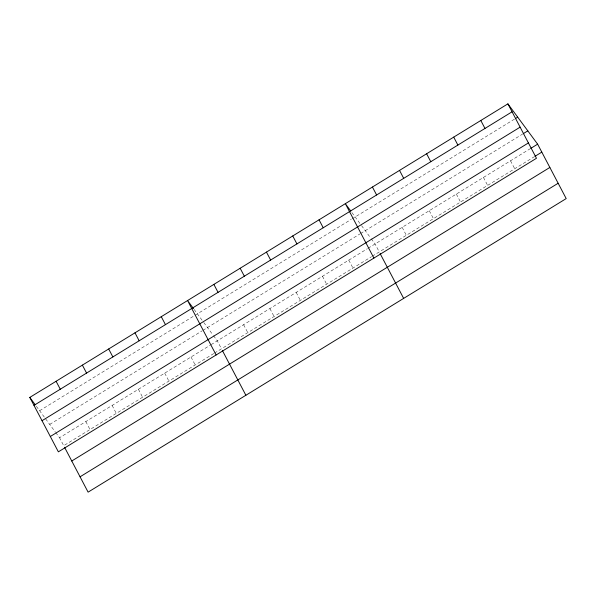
<?xml version="1.0" encoding="UTF-8"?>
<svg xmlns="http://www.w3.org/2000/svg" width="596" height="596" viewBox="0 0 596 596"><rect width="100%" height="100%" fill="white"/><g stroke="black" fill="none" stroke-linecap="round" stroke-linejoin="round"><path stroke-width="0.45" stroke-dasharray="2.98 2.23" d="M39.612 410.718L194.289 315.738M195.063 315.269L351.29 219.343M352.065 218.866L514.609 119.058M49.721 424.419L202.081 330.869M202.856 330.4L359.85 233.997M360.625 233.52L522.401 134.189M55.719 432.547L59.533 437.725L210.343 345.121M211.118 344.644L367.345 248.726M368.119 248.249L529.889 148.918M213.748 353.555L63.712 445.681L59.533 437.725M214.523 353.078L371.517 256.682M372.291 256.205L534.068 156.875M351.886 212.534L361.005 224.901M361.541 225.623L370.712 238.065M371.263 238.802L375.078 243.973L379.257 251.929M194.11 309.406L203.236 321.78M203.765 322.496L212.943 334.937M213.487 335.675L217.302 340.845L221.481 348.802M36.341 406.286L55.175 431.809M510.534 160.801L514.713 168.757M483.445 177.437L487.625 185.393M456.35 194.072L460.529 202.029M429.262 210.708L433.441 218.657M402.166 227.337L406.345 235.293M348.779 260.117L352.959 268.073M322.488 276.268L326.66 284.225M296.19 292.413L300.369 300.369M269.899 308.557L274.071 316.513M243.6 324.701L247.78 332.657M191.011 356.997L195.19 364.953M164.712 373.141L168.891 381.097M138.421 389.285L142.593 397.241M112.123 405.429L116.302 413.386M85.831 421.581L90.003 429.53"/><path stroke-width="0.89" d="M507.896 103.86L536.467 158.275L58.371 451.835L29.8 397.413L507.896 103.86L537.629 144.165L566.2 198.587L88.104 492.14L64.562 447.291M33.979 405.369L512.068 111.81M515.384 118.582L517.708 117.159M42.025 420.702L520.122 127.149M523.169 133.713L527.818 130.867M50.317 436.503L528.414 142.943M530.663 148.441L537.629 144.165M534.836 156.398L541.809 152.122M71.758 461.013L549.855 167.454M80.058 476.807L558.147 183.255M350.791 211.059L345.345 203.668L373.916 258.09M193.566 308.668L187.569 300.54L216.139 354.963M29.8 397.413L35.253 404.803M480.801 120.489L484.98 128.445M453.712 137.125L457.884 145.081M426.617 153.761L430.796 161.717M399.529 170.396L403.701 178.353M372.433 187.032L376.612 194.989M380.099 253.546L403.648 298.395M319.046 219.812L323.226 227.769M292.755 235.956L296.927 243.913M266.457 252.101L270.636 260.057M240.158 268.252L244.338 276.209M213.867 284.396L218.047 292.353M222.33 350.418L245.88 395.267M161.278 316.685L165.45 324.641M134.979 332.829L139.159 340.785M108.688 348.98L112.86 356.937M82.39 365.125L86.569 373.081M56.098 381.269L60.271 389.225"/></g></svg>
